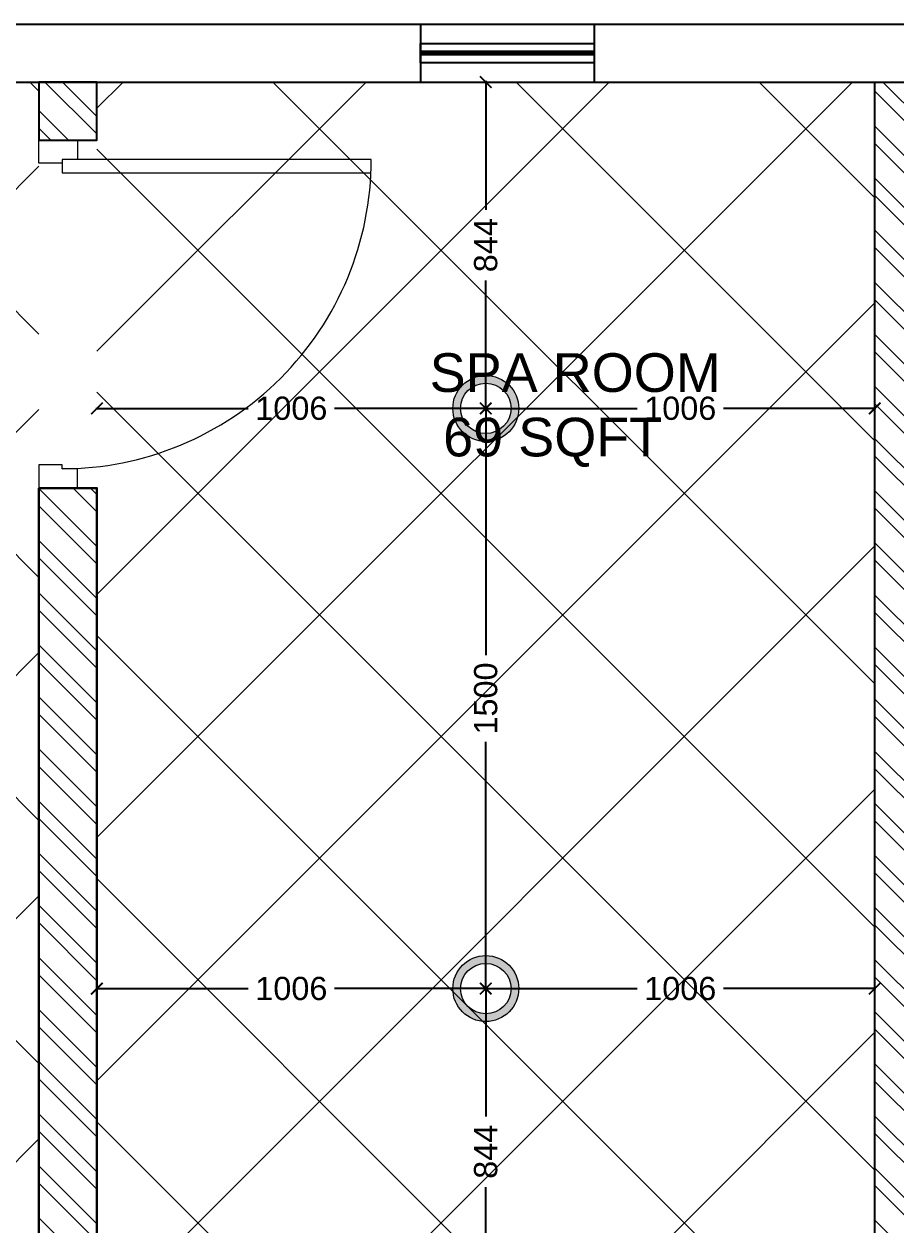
# Model space of a CAD drawing. Header units: millimetres. Extents: x 1464389 to 1998638, y -29162 to 256806.
# Drawn here: x 1805936 to 1808190, y 212058 to 215163 of the extents above; entities that cross this region are included whole.
import ezdxf

# ---------------------------------------------------------------- set-up
doc = ezdxf.new("R2010")
doc.units = ezdxf.units.MM
doc.header["$LTSCALE"] = 15
doc.header["$PDMODE"] = 35
doc.layers.get('0').update_dxf_attribs({"lineweight": 5})
for name, color, linetype, lineweight in [('A-Walls', 1, 'Continuous', 30), ('DOOR', 124, 'Continuous', 9), ('Hatch', 252, 'Continuous', 15), ('ledge wall line', 252, 'Continuous', 13), ('wall', 50, 'Continuous', 30)]:
    doc.layers.add(name, color=color, linetype=linetype, lineweight=lineweight)
for name, color, linetype in [('A-WNDW', 4, 'Continuous'), ('GFC Walls', 14, 'Continuous'), ('NEW WALL', 5, 'Continuous'), ('Text', 250, 'Continuous')]:
    doc.layers.add(name, color=color, linetype=linetype)
doc.styles.add('ARIAL', font='arial.ttf')
doc.dimstyles.new('SC-25', dxfattribs={"dimtxt": 60, "dimasz": 30, "dimexe": 0, "dimexo": 0, "dimgap": 25, "dimtad": 0, "dimdec": 0, "dimzin": 0, "dimdsep": 46, "dimtxsty": 'ARIAL', "dimblk": 'ARCHTICK', "dimcen": 0.09, "dimdle": 3, "dimclrd": 251, "dimclre": 251, "dimclrt": 1, "dimadec": 0, "dimazin": 0, "dimtfac": 1, "dimtdec": 0, "dimtofl": 0, "dimtmove": 0, "dimatfit": 2, "dimfxl": 100, "dimtolj": 1, "dimtzin": 0, "dimarcsym": 0})
pattern_1 = [(135, (-714436.75, -697251.91), (-67.351921, -67.351921), []), (135, (-714436.75, -697207.01), (-67.351921, -67.351921), [])]
pattern_2 = [(45, (656328.93, 99855.36), (-314.30896, 314.30896), []), (135, (656328.93, 99855.36), (-314.30896, -314.30896), [])]

# ---------------------------------------------------------------- blocks, each defined once
blk = doc.blocks.new('terrace site dwg')
at = {"color": 1}
blk.add_line((2570040.5, 872523.2), (2570489.5, 872523.2), dxfattribs=at)
at = {"layer": 'A-WNDW', "ltscale": 0.5}
for p, q in [((2570040.5, 872598.2), (2570040.5, 872448.2)), ((2570489.5, 872598.2), (2570489.5, 872448.2)), ((2570040.5, 872523.2), (2570489.5, 872523.2))]:
    blk.add_line(p, q, dxfattribs=at)
blk.add_lwpolyline([(2570040.5, 872548.2), (2570489.5, 872548.2), (2570489.5, 872498.2), (2570040.5, 872498.2)], close=True, dxfattribs=at)
blk.add_lwpolyline([(2570040.5, 872548.2), (2570489.5, 872548.2), (2570489.5, 872498.2), (2570040.5, 872498.2)], close=True, dxfattribs=at)
at = {"layer": 'A-WNDW', "ltscale": 0.5, "const_width": 14.1}
blk.add_lwpolyline([(2570040.5, 872523.2), (2570489.5, 872523.2)], dxfattribs=at)
blk.add_lwpolyline([(2570040.5, 872523.2), (2570489.5, 872523.2)], dxfattribs=at)
at = {"layer": 'GFC Walls'}
for p, q in [((2562989.5, 872598.2), (2571364.5, 872598.2)), ((2563234.5, 872448.2), (2571364.5, 872448.2))]:
    blk.add_line(p, q, dxfattribs=at)
blk = doc.blocks.new('D900')
for points in [[(0, 840), (0, 900), (100, 900), (100, 850), (60, 850), (60, 840)], [(0, 60), (0, 0), (100, 0), (100, 50), (60, 50), (60, 60)]]:
    blk.add_lwpolyline(points, close=True)
blk.add_lwpolyline([(60, 850, -0.414214), (860, 50), (60, 50), (60, 85), (859.2, 85)], format="xyb")
blk = doc.blocks.new('DOOR TERRACE')
at = {"layer": 'DOOR', "xscale": -0.999448658078491, "yscale": 0.999448658078491, "zscale": 0.999448658078491, "rotation": 180}
blk.add_blockref('D900', (1155279.5, -146187.8), dxfattribs=at)
blk = doc.blocks.new('INTERNAL WALLS FIFFTH')
at = {"layer": 'NEW WALL', "ltscale": 0.25}
blk.add_lwpolyline([(1157440.8, -146037.6), (1157590.8, -146037.6), (1157591.5, -153664.6), (1157441.5, -153664.6)], close=True, dxfattribs=at)
at = {"layer": 'wall', "color": 5, "ltscale": 0.25}
blk.add_lwpolyline([(1155279.5, -147087.3), (1155429.5, -147087.3), (1155429.6, -149225.1), (1155279.6, -149225.1)], close=True, dxfattribs=at)
blk = doc.blocks.new('Hanging light')
h = blk.add_hatch(color=30)
h.dxf.hatch_style = 1
h.set_gradient(color1=(242, 103, 34), color2=(255, 255, 0), name='CYLINDER')
h.paths.add_polyline_path([(163326.4, 34665.3, 1), (163155.9, 34665.3, 1)])
h.paths.add_polyline_path([(163175.9, 34665.3, -1), (163306.4, 34665.3, -1)], flags=16)
at = {"color": 3}
for radius in [85.2, 65.2]:
    blk.add_circle((163241.2, 34665.3), radius, dxfattribs=at)
blk = doc.blocks.new('_ArchTick')
at = {"color": 0, "linetype": 'ByBlock', "const_width": 0.15}
blk.add_lwpolyline([(-0.5, -0.5), (0.5, 0.5)], dxfattribs=at)
blk = doc.blocks.new('*D1043')
at = {"color": 251, "lineweight": -2, "ltscale": 0.25, "transparency": 16777216}
for p, q in [((1807129.8, 214172.5), (1807129.8, 213531.2)), ((1807129.8, 214169.5), (1807129.8, 214169.5)), ((1807129.8, 212666.5), (1807129.8, 213307.9)), ((1807129.8, 212669.5), (1807129.8, 212669.5))]:
    blk.add_line(p, q, dxfattribs=at)
at = {"layer": 'Defpoints', "color": 0, "ltscale": 0.25, "transparency": 16777216}
for p in [(1807129.8, 214169.5), (1807129.8, 214169.5), (1807129.8, 212669.5)]:
    blk.add_point(p, dxfattribs=at)
at = {"color": 251, "lineweight": -2, "ltscale": 0.25, "transparency": 16777216, "xscale": 30, "yscale": 30, "zscale": 30}
for p, rotation in [((1807129.8, 214169.5), 90), ((1807129.8, 212669.5), 270)]:
    blk.add_blockref('_ArchTick', p, dxfattribs=dict(at, rotation=rotation))
at = {"color": 1, "ltscale": 0.25, "transparency": 16777216, "insert": (1807129.8, 213419.5), "char_height": 60, "attachment_point": 5, "rotation": 90, "style": 'ARIAL'}
blk.add_mtext('\\A1;1500', dxfattribs=at)
blk = doc.blocks.new('*D1044')
at = {"color": 251, "lineweight": -2, "ltscale": 0.25, "transparency": 16777216}
for p, q in [((1807129.8, 212672.5), (1807129.8, 212338.9)), ((1807129.8, 212669.5), (1807129.8, 212669.5)), ((1807129.8, 211822.8), (1807129.8, 212156.5)), ((1807129.8, 211825.8), (1807129.8, 211825.8))]:
    blk.add_line(p, q, dxfattribs=at)
at = {"layer": 'Defpoints', "color": 0, "ltscale": 0.25, "transparency": 16777216}
for p in [(1807129.8, 212669.5), (1807129.8, 211825.8), (1807129.8, 211825.8)]:
    blk.add_point(p, dxfattribs=at)
at = {"color": 251, "lineweight": -2, "ltscale": 0.25, "transparency": 16777216, "xscale": 30, "yscale": 30, "zscale": 30}
for p, rotation in [((1807129.8, 212669.5), 90), ((1807129.8, 211825.8), 270)]:
    blk.add_blockref('_ArchTick', p, dxfattribs=dict(at, rotation=rotation))
at = {"color": 1, "ltscale": 0.25, "transparency": 16777216, "insert": (1807129.8, 212247.7), "char_height": 60, "attachment_point": 5, "rotation": 90, "style": 'ARIAL'}
blk.add_mtext('\\A1;844', dxfattribs=at)
blk = doc.blocks.new('*D1045')
at = {"color": 251, "lineweight": -2, "ltscale": 0.25, "transparency": 16777216}
for p, q in [((1807129.8, 215016.3), (1807129.8, 214682.6)), ((1807129.8, 215013.3), (1807129.8, 215013.3)), ((1807129.8, 214166.5), (1807129.8, 214500.2)), ((1807129.8, 214169.5), (1807129.8, 214169.5))]:
    blk.add_line(p, q, dxfattribs=at)
at = {"layer": 'Defpoints', "color": 0, "ltscale": 0.25, "transparency": 16777216}
for p in [(1807129.8, 215013.3), (1807129.8, 215013.3), (1807129.8, 214169.5)]:
    blk.add_point(p, dxfattribs=at)
at = {"color": 251, "lineweight": -2, "ltscale": 0.25, "transparency": 16777216, "xscale": 30, "yscale": 30, "zscale": 30}
for p, rotation in [((1807129.8, 215013.3), 90), ((1807129.8, 214169.5), 270)]:
    blk.add_blockref('_ArchTick', p, dxfattribs=dict(at, rotation=rotation))
at = {"color": 1, "ltscale": 0.25, "transparency": 16777216, "insert": (1807129.8, 214591.4), "char_height": 60, "attachment_point": 5, "rotation": 90, "style": 'ARIAL'}
blk.add_mtext('\\A1;844', dxfattribs=at)
blk = doc.blocks.new('*D1046')
at = {"color": 251, "lineweight": -2, "ltscale": 0.25, "transparency": 16777216}
for p, q in [((1807126.8, 214169.5), (1807520.9, 214169.5)), ((1807129.8, 214169.5), (1807129.8, 214169.5)), ((1808138.5, 214169.5), (1807744.4, 214169.5))]:
    blk.add_line(p, q, dxfattribs=at)
at = {"layer": 'Defpoints', "color": 0, "ltscale": 0.25, "transparency": 16777216}
for p in [(1807129.8, 214169.5), (1808135.5, 214169.5), (1808135.5, 214169.5)]:
    blk.add_point(p, dxfattribs=at)
at = {"color": 251, "lineweight": -2, "ltscale": 0.25, "transparency": 16777216, "xscale": 30, "yscale": 30, "zscale": 30, "rotation": 180}
blk.add_blockref('_ArchTick', (1807129.8, 214169.5), dxfattribs=at)
at = {"color": 251, "lineweight": -2, "ltscale": 0.25, "transparency": 16777216, "xscale": 30, "yscale": 30, "zscale": 30}
blk.add_blockref('_ArchTick', (1808135.5, 214169.5), dxfattribs=at)
at = {"color": 1, "ltscale": 0.25, "transparency": 16777216, "insert": (1807632.6, 214169.5), "char_height": 60, "attachment_point": 5, "style": 'ARIAL'}
blk.add_mtext('\\A1;1006', dxfattribs=at)
blk = doc.blocks.new('*D1047')
at = {"color": 251, "lineweight": -2, "ltscale": 0.25, "transparency": 16777216}
for p, q in [((1806121.2, 214169.5), (1806515.2, 214169.5)), ((1807132.8, 214169.5), (1806738.7, 214169.5))]:
    blk.add_line(p, q, dxfattribs=at)
at = {"layer": 'Defpoints', "color": 0, "ltscale": 0.25, "transparency": 16777216}
for p in [(1806124.2, 214169.5), (1806124.2, 214169.5), (1807129.8, 214169.5)]:
    blk.add_point(p, dxfattribs=at)
at = {"color": 251, "lineweight": -2, "ltscale": 0.25, "transparency": 16777216, "xscale": 30, "yscale": 30, "zscale": 30, "rotation": 180}
blk.add_blockref('_ArchTick', (1806124.2, 214169.5), dxfattribs=at)
at = {"color": 251, "lineweight": -2, "ltscale": 0.25, "transparency": 16777216, "xscale": 30, "yscale": 30, "zscale": 30}
blk.add_blockref('_ArchTick', (1807129.8, 214169.5), dxfattribs=at)
at = {"color": 1, "ltscale": 0.25, "transparency": 16777216, "insert": (1806627, 214169.5), "char_height": 60, "attachment_point": 5, "style": 'ARIAL'}
blk.add_mtext('\\A1;1006', dxfattribs=at)
blk = doc.blocks.new('*D1048')
at = {"color": 251, "lineweight": -2, "ltscale": 0.25, "transparency": 16777216}
for p, q in [((1807126.8, 212669.5), (1807520.8, 212669.5)), ((1807129.8, 212669.5), (1807129.8, 212669.5)), ((1808138.4, 212669.5), (1807744.3, 212669.5)), ((1808135.4, 212669.5), (1808135.4, 212669.5))]:
    blk.add_line(p, q, dxfattribs=at)
at = {"layer": 'Defpoints', "color": 0, "ltscale": 0.25, "transparency": 16777216}
for p in [(1807129.8, 212669.5), (1808135.4, 212669.5), (1808135.4, 212669.5)]:
    blk.add_point(p, dxfattribs=at)
at = {"color": 251, "lineweight": -2, "ltscale": 0.25, "transparency": 16777216, "xscale": 30, "yscale": 30, "zscale": 30, "rotation": 180}
blk.add_blockref('_ArchTick', (1807129.8, 212669.5), dxfattribs=at)
at = {"color": 251, "lineweight": -2, "ltscale": 0.25, "transparency": 16777216, "xscale": 30, "yscale": 30, "zscale": 30}
blk.add_blockref('_ArchTick', (1808135.4, 212669.5), dxfattribs=at)
at = {"color": 1, "ltscale": 0.25, "transparency": 16777216, "insert": (1807632.6, 212669.5), "char_height": 60, "attachment_point": 5, "style": 'ARIAL'}
blk.add_mtext('\\A1;1006', dxfattribs=at)
blk = doc.blocks.new('*D1049')
at = {"color": 251, "lineweight": -2, "ltscale": 0.25, "transparency": 16777216}
for p, q in [((1806121.2, 212669.5), (1806515.2, 212669.5)), ((1806124.2, 212669.5), (1806124.2, 212669.5)), ((1807132.8, 212669.5), (1806738.7, 212669.5)), ((1807129.8, 212669.5), (1807129.8, 212669.5))]:
    blk.add_line(p, q, dxfattribs=at)
at = {"layer": 'Defpoints', "color": 0, "ltscale": 0.25, "transparency": 16777216}
for p in [(1806124.2, 212669.5), (1806124.2, 212669.5), (1807129.8, 212669.5)]:
    blk.add_point(p, dxfattribs=at)
at = {"color": 251, "lineweight": -2, "ltscale": 0.25, "transparency": 16777216, "xscale": 30, "yscale": 30, "zscale": 30, "rotation": 180}
blk.add_blockref('_ArchTick', (1806124.2, 212669.5), dxfattribs=at)
at = {"color": 251, "lineweight": -2, "ltscale": 0.25, "transparency": 16777216, "xscale": 30, "yscale": 30, "zscale": 30}
blk.add_blockref('_ArchTick', (1807129.8, 212669.5), dxfattribs=at)
at = {"color": 1, "ltscale": 0.25, "transparency": 16777216, "insert": (1806627, 212669.5), "char_height": 60, "attachment_point": 5, "style": 'ARIAL'}
blk.add_mtext('\\A1;1006', dxfattribs=at)

msp = doc.modelspace()

# ---------------------------------------------------------------- hatches: boundary and pattern name
at = {"layer": 'Hatch', "ltscale": 0.25}
h = msp.add_hatch(dxfattribs=at)
h.set_pattern_fill('ANSI37', color=256, scale=140)
h.set_pattern_definition(pattern_2)
h.paths.add_polyline_path([(1805524.4, 211825.8), (1805974.2, 211825.8), (1805974.2, 215013.3), (1804324.4, 215013.3), (1804324.4, 206037), (1810869, 206036.3), (1810869, 207236.3), (1805524.4, 207236.3)])
h = msp.add_hatch(dxfattribs=at)
h.set_pattern_fill('ANSI37', color=256, scale=140)
h.set_pattern_definition(pattern_2)
h.paths.add_polyline_path([(1808135.7, 215013.3), (1806124.4, 215013.3), (1806124.4, 211825.8), (1808135.7, 211825.8)])
at = {"layer": 'ledge wall line'}
h = msp.add_hatch(dxfattribs=at)
h.set_pattern_fill('ANSI32', color=256, scale=10, angle=90)
h.set_pattern_definition(pattern_1)
h.paths.add_polyline_path([(1808285.4, 215013.3), (1808135.4, 215013.3), (1808135.7, 211825.8), (1808135.8, 211825.8), (1808135.8, 211675.8), (1808136.1, 207386.3), (1808286.1, 207386.3)])
h.paths.add_polyline_path([(1808135.8, 209651.3), (1806060.4, 209651.3), (1806060.4, 209501.3), (1808135.8, 209501.3)])
h.paths.add_polyline_path([(1805910.4, 209651.3), (1805674.4, 209651.3), (1805674.4, 209501.3), (1805910.4, 209501.3)])
h.paths.add_polyline_path([(1805673.7, 210775.8), (1805523.7, 210775.8), (1805524.4, 208286.3), (1805674.4, 208286.3)])
h.paths.add_polyline_path([(1806842.4, 212999.6), (1807428.3, 212999.6), (1807428.3, 213205.6), (1806842.4, 213205.6)], flags=9)
h.paths.add_polyline_path([(1805947.6, 212001), (1805947.6, 212734.1), (1805573, 212734.1), (1805573, 212001)], flags=9)
h = msp.add_hatch(dxfattribs=at)
h.set_pattern_fill('ANSI32', color=256, scale=10, angle=90)
h.set_pattern_definition([(135, (-714436.75, -616934.54), (-67.351921, -67.351921), []), (135, (-714436.75, -616889.635), (-67.351921, -67.351921), [])])
h.paths.add_polyline_path([(1806124.2, 215013.3), (1805974.2, 215013.3), (1805974.2, 214863.1), (1806124.2, 214863.1)])
h = msp.add_hatch(dxfattribs=at)
h.set_pattern_fill('ANSI32', color=256, scale=10, angle=90)
h.set_pattern_definition(pattern_1)
h.paths.add_polyline_path([(1806124.2, 213963.6), (1805974.2, 213963.6), (1805974.2, 211825.8), (1806124.2, 211825.8)])

# ---------------------------------------------------------------- linework, layer by layer
at = {"layer": 'NEW WALL', "ltscale": 0.25}
msp.add_lwpolyline([(1806124.2, 215013.3), (1805974.2, 215013.3), (1805974.2, 214863.1), (1806124.2, 214863.1)], close=True, dxfattribs=at)

# ---------------------------------------------------------------- block references
for name, p in [('DOOR TERRACE', (650694.6, 361050.9)), ('INTERNAL WALLS FIFFTH', (650694.6, 361050.9)), ('Hanging light', (1643888.6, 179504.2)), ('Hanging light', (1643888.6, 178004.2))]:
    msp.add_blockref(name, p)
at = {"layer": 'A-Walls'}
msp.add_blockref('terrace site dwg', (-763079.1, -657434.9), dxfattribs=at)

# ---------------------------------------------------------------- texts
at = {"layer": 'Text', "ltscale": 0.25, "insert": (1806651.4, 214312.1), "char_height": 100, "attachment_point": 1, "style": 'ARIAL'}
msp.add_mtext_dynamic_manual_height_columns('\\pxqc;   SPA ROOM\\P69 SQFT', width=1302.77, gutter_width=250, heights=[0], dxfattribs=at)

# ---------------------------------------------------------------- dimensions: what is measured, and where the dimension line sits
at = {"ltscale": 0.25}
for base, p1, p2, picture, middle in [((1807129.8, 215013.3), (1807129.8, 214169.5), (1807129.8, 215013.3), '*D1045', (1807129.8, 214591.4)), ((1807129.8, 214169.5), (1807129.8, 212669.5), (1807129.8, 214169.5), '*D1043', (1807129.8, 213419.5)), ((1807129.8, 211825.8), (1807129.8, 212669.5), (1807129.8, 211825.8), '*D1044', (1807129.8, 212247.7))]:
    dim = msp.add_linear_dim(base=base, p1=p1, p2=p2, angle=90, dimstyle='SC-25', dxfattribs=at)
    dim.commit()
    dim.dimension.update_dxf_attribs({"geometry": picture, "text_midpoint": middle})
for base, p1, p2, picture, middle in [((1806124.2, 214169.5), (1807129.8, 214169.5), (1806124.2, 214169.5), '*D1047', (1806627, 214169.5)), ((1808135.5, 214169.5), (1807129.8, 214169.5), (1808135.5, 214169.5), '*D1046', (1807632.6, 214169.5)), ((1806124.2, 212669.5), (1807129.8, 212669.5), (1806124.2, 212669.5), '*D1049', (1806627, 212669.5)), ((1808135.4, 212669.5), (1807129.8, 212669.5), (1808135.4, 212669.5), '*D1048', (1807632.6, 212669.5))]:
    dim = msp.add_linear_dim(base=base, p1=p1, p2=p2, dimstyle='SC-25', dxfattribs=at)
    dim.commit()
    dim.dimension.update_dxf_attribs({"geometry": picture, "text_midpoint": middle})

doc.saveas('drawing.dxf')
